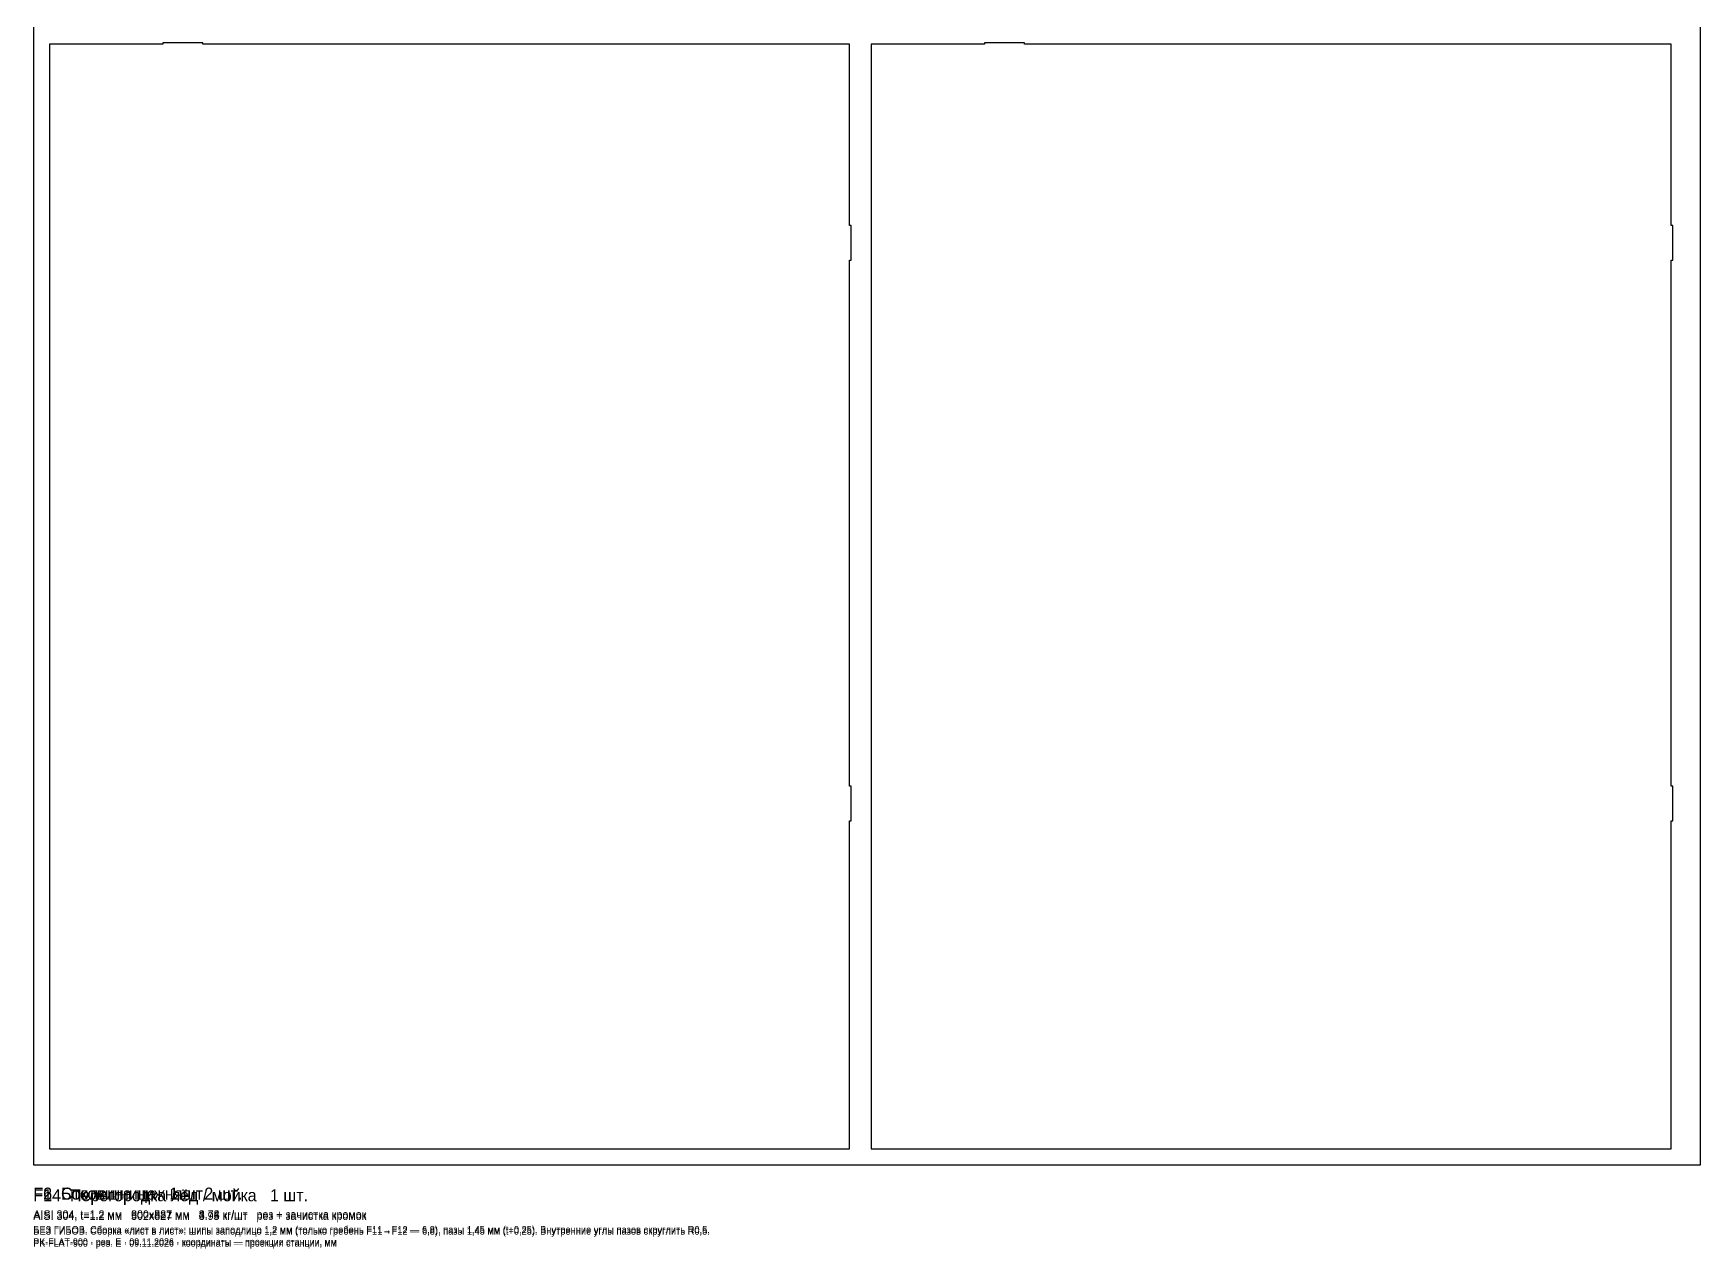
# Model space of a CAD drawing. Header units: millimetres. Extents: x 0 to 1250, y -63 to 2500.
# Drawn here: x 0 to 1250, y -63 to 848 of the extents above; entities that cross this region are included whole.
import ezdxf

# ---------------------------------------------------------------- set-up
doc = ezdxf.new("R2010")
doc.units = ezdxf.units.MM
for name, color, linetype in [('CUT', 7, 'Continuous'), ('INFO', 3, 'Continuous'), ('SHEET', 8, 'Continuous')]:
    doc.layers.add(name, color=color, linetype=linetype)

msp = doc.modelspace()

# ---------------------------------------------------------------- linework, layer by layer
at = {"layer": 'CUT'}
for points in [[(612, 12), (612, 257.8), (613.2, 257.8), (613.2, 283.8), (612, 283.8), (612, 677.8), (613.2, 677.8), (613.2, 703.8), (612, 703.8), (612, 839.6), (127, 839.6), (127, 840.8), (97, 840.8), (97, 839.6), (12, 839.6), (12, 12)], [(1228, 12), (1228, 257.8), (1229.2, 257.8), (1229.2, 283.8), (1228, 283.8), (1228, 677.8), (1229.2, 677.8), (1229.2, 703.8), (1228, 703.8), (1228, 839.6), (743, 839.6), (743, 840.8), (713, 840.8), (713, 839.6), (628, 839.6), (628, 12)]]:
    msp.add_lwpolyline(points, close=True, dxfattribs=at)
at = {"layer": 'SHEET'}
msp.add_lwpolyline([(0, 0), (1250, 0), (1250, 2500), (0, 2500)], close=True, dxfattribs=at)

# ---------------------------------------------------------------- texts
at = {"layer": 'INFO'}
for s, height, p in [('F2  Боковина нижняя   2 шт.', 9, (0, -26)), ('F2  Боковина нижняя   2 шт.', 9, (0, -26)), ('F6  Столешница   1 шт.', 9, (0, -26)), ('F14  Перегородка лёд / мойка   1 шт.', 9, (0, -27.2)), ('AISI 304, t=1.2 мм   600x827 мм   4.73 кг/шт   рез + зачистка кромок', 6, (0, -40)), ('AISI 304, t=1.2 мм   600x827 мм   4.73 кг/шт   рез + зачистка кромок', 6, (0, -40)), ('AISI 304, t=1.2 мм   900x581 мм   3.74 кг/шт   рез + зачистка кромок', 6, (0, -40)), ('AISI 304, t=1.2 мм   502x827 мм   3.95 кг/шт   рез + зачистка кромок', 6, (0, -41.2)), ('БЕЗ ГИБОВ. Сборка «лист в лист»: шипы заподлицо 1,2 мм (только гребень F11→F12 — 6,8), пазы 1,45 мм (t+0,25). Внутренние углы пазов скруглить R0,5.', 5.2, (0, -51)), ('БЕЗ ГИБОВ. Сборка «лист в лист»: шипы заподлицо 1,2 мм (только гребень F11→F12 — 6,8), пазы 1,45 мм (t+0,25). Внутренние углы пазов скруглить R0,5.', 5.2, (0, -51)), ('БЕЗ ГИБОВ. Сборка «лист в лист»: шипы заподлицо 1,2 мм (только гребень F11→F12 — 6,8), пазы 1,45 мм (t+0,25). Внутренние углы пазов скруглить R0,5.', 5.2, (0, -51)), ('БЕЗ ГИБОВ. Сборка «лист в лист»: шипы заподлицо 1,2 мм (только гребень F11→F12 — 6,8), пазы 1,45 мм (t+0,25). Внутренние углы пазов скруглить R0,5.', 5.2, (0, -52.2)), ('PK-FLAT-900 · рев. E · 09.11.2026 · координаты — проекция станции, мм', 5, (0, -60)), ('PK-FLAT-900 · рев. E · 09.11.2026 · координаты — проекция станции, мм', 5, (0, -60)), ('PK-FLAT-900 · рев. E · 09.11.2026 · координаты — проекция станции, мм', 5, (0, -60)), ('PK-FLAT-900 · рев. E · 09.11.2026 · координаты — проекция станции, мм', 5, (0, -61.2))]:
    msp.add_text(s, height=height, dxfattribs=at).set_placement(p)

doc.saveas('drawing.dxf')
